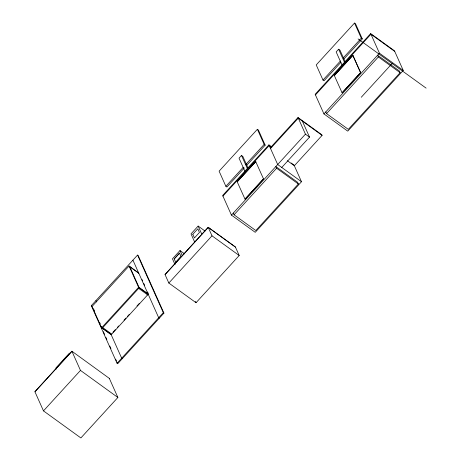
<?xml version="1.0" encoding="UTF-8"?>
<svg xmlns="http://www.w3.org/2000/svg" width="461" height="461" viewBox="0 0 461 461"><rect width="100%" height="100%" fill="white"/><g stroke="black" fill="none" stroke-linecap="round" stroke-linejoin="round"><path stroke-width="0.69" d="M91.301 305.666L137.557 255.077L138.167 255.521L163.932 313.117L117.682 363.712L117.071 363.268L91.301 305.666L91.918 306.11M129.068 265.997L92.067 306.473L101.61 327.806L111.199 334.744L148.2 294.268L138.611 287.33L129.068 265.997L138.657 272.935M246.266 165.827L265.167 145.157L258.402 130.031L257.382 129.293L219.102 171.169L225.867 186.296L226.887 187.033L244.33 167.948M343.883 59.054L362.3 38.908L355.535 23.788L354.515 23.05L316.229 64.926L322.994 80.047L324.014 80.79L340.973 62.235M247.932 167.792L242.855 156.446L241.495 155.461L239.029 158.158L244.952 171.394M345.341 62.177L339.988 50.203L338.628 49.218L336.161 51.914L342.079 65.151M69.473 353.086L55.965 367.861L56.49 369.031M109.349 378.406L71.893 351.219L34.892 391.689L43.478 410.889L80.877 437.95L117.878 397.474L109.292 378.279M34.95 391.815L71.951 351.345M225.867 186.296L243.31 167.21M245.73 164.56L264.147 144.414L257.382 129.293M322.994 80.047L340.437 60.967M343.347 57.786L361.28 38.171L354.515 23.05M101.61 327.806L138.611 287.33M271.817 146.99L268.913 144.887L222.663 195.481L231.439 215.108L255.238 232.327L301.494 181.732L294.049 165.096L291.145 162.992M370.667 33.584L315.163 94.298L323.945 113.919L347.744 131.143L403.248 70.429L394.466 50.802L370.667 33.584L379.443 53.211L403.248 70.429M222.945 196.121L269.201 145.526L271.523 147.209M315.451 94.937L370.955 34.223L394.754 51.448M237.202 181.795L255.774 161.609L237.202 181.795L245.004 199.123L263.502 178.885L255.705 161.557M342.131 92.88L334.334 75.552L352.832 55.314L360.629 72.642L342.062 92.834L360.565 72.596L352.832 55.314M352.901 55.366L334.334 75.552M205.059 231.07L198.149 226.074L191.01 233.888L194.646 242.013M270.25 147.872L298.002 117.52L321.801 134.739L322.083 135.378L294.337 165.735L287.37 160.693M270.532 148.517L298.284 118.16L322.083 135.378M192.779 234.28L197.809 228.835L199.44 232.477L194.438 237.945L192.813 234.303M184.659 253.913L180.009 250.548L172.454 258.811L175.076 264.672M174.189 258.921L179.513 253.158L174.189 258.921L175.658 262.148L180.943 256.362L179.479 253.135M208.188 227.285L165.015 274.508L168.835 283.037L196.034 302.721L239.201 255.498L235.387 246.969L208.188 227.285L212.002 235.819L239.201 255.498M165.073 274.635L208.245 227.417L235.444 247.096M112.945 332.254L115.348 329.627M117.273 327.523L118.713 325.944M123.997 320.165L125.922 318.061M127.363 316.488L129.287 314.385M136.975 305.971L139.378 303.344M147.065 294.936L148.027 293.882L139.049 287.387M43.478 410.889L80.479 370.413L71.893 351.219M168.835 283.037L212.002 235.819M231.439 215.108L305.441 134.157L298.002 117.52M323.945 113.919L379.443 53.211M234.055 214.791L276.606 168.242L275.839 166.536L297.604 182.279L298.365 183.991L255.815 230.535L234.055 214.791L233.289 213.08M326.555 113.602L378.36 56.939L377.594 55.234L399.359 70.977L400.119 72.688L348.32 129.351L326.555 113.602L325.794 111.896M281.769 167.464L309.521 137.113L302.364 121.11M117.071 363.268L163.321 312.673L137.557 255.077M361.274 97.254L392.109 63.526M361.28 38.171L362.3 38.908M358.111 38.926L426.108 88.126M378.36 56.939L400.119 72.688M305.441 134.157L309.521 137.113M264.147 144.414L265.167 145.157M301.494 181.732L277.689 164.514L268.913 144.887M276.606 168.242L298.365 183.991M263.502 178.885L245.004 199.123M129.852 266.821L138.83 273.315M138.669 288.379L147.641 294.873M163.321 312.673L163.932 313.117M159.31 318.176L158.693 317.733L132.929 260.137M102.774 327.638L111.752 334.133M102.048 327.863L111.026 334.358L121.692 358.209L122.303 358.652M80.479 370.413L117.878 397.474M338.628 49.218L344.546 62.454M241.495 155.461L247.419 168.697M198.149 226.074L201.785 234.205M180.009 250.548L182.343 255.757M195.458 301.425L196.034 302.721M142.034 279.556L142.622 280.87M143.792 283.486L144.668 285.451M147.595 291.997L148.183 293.305M129.679 266.441L139.222 287.773L102.221 328.244L101.351 326.307M95.928 300.607L96.516 301.915M93.548 308.853L94.413 310.795M99.616 322.429L100.198 323.72M103.333 331.638L104.503 334.254M105.972 337.527L106.848 339.492M109.776 346.038L110.945 348.654M115.63 359.125L116.512 361.09M117.094 362.398L117.682 363.712"/></g></svg>
